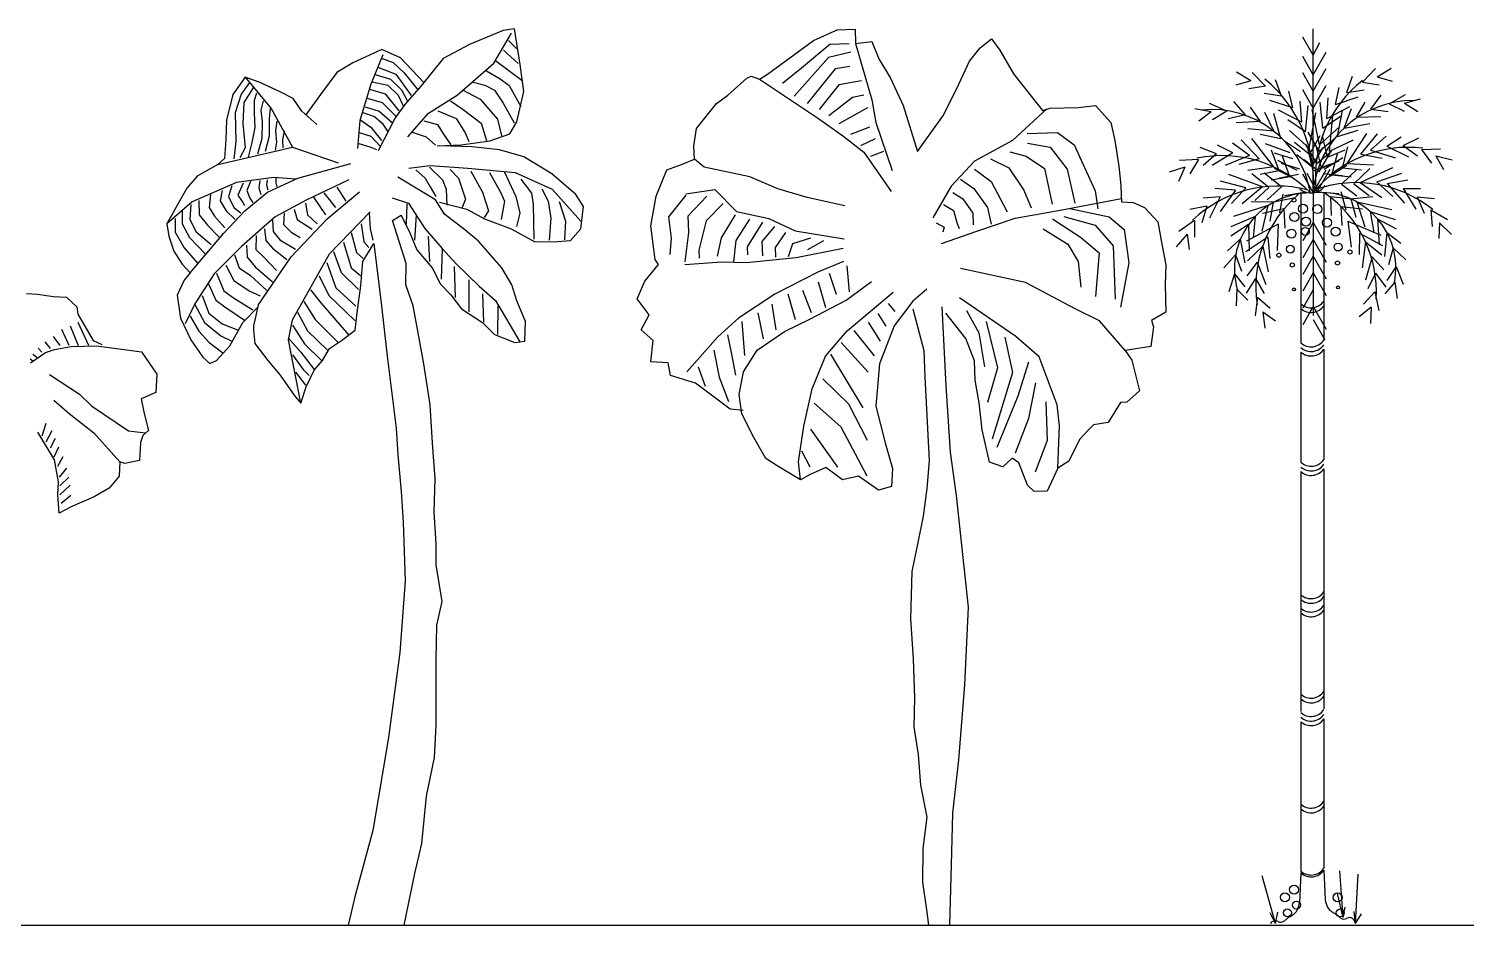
# Model space of a CAD drawing. Header units: millimetres. Extents: x 217.2 to 255.1, y 166.7 to 190.9.
# Drawn here: x 238.8 to 245.21, y 181.57 to 185.57 of the extents above; entities that cross this region are included whole.
import ezdxf

# ---------------------------------------------------------------- set-up
doc = ezdxf.new("R2010")
doc.units = ezdxf.units.MM
doc.layers.add('s', color=145, linetype='Continuous')
doc.layers.add('trees', color=104, linetype='Continuous')

msp = doc.modelspace()

# ---------------------------------------------------------------- linework, layer by layer
at = {"layer": 's', "color": 0}
msp.add_line((217.1888, 181.5708), (255.1288, 181.5708), dxfattribs=at)
at = {"layer": 'trees', "color": 84, "true_color": 0x2aaf18}
for p, q in [((240.9165, 185.558), (240.767, 185.4957)), ((240.8753, 185.4116), (240.9541, 185.5466)), ((240.9673, 185.5657), (240.9165, 185.558)), ((240.9931, 185.4067), (240.9673, 185.5657)), ((244.5261, 185.4473), (244.4809, 185.5288)), ((244.5261, 184.8347), (244.5261, 185.5653)), ((240.3768, 185.4739), (240.2474, 185.4142)), ((240.3815, 185.4489), (240.3278, 185.3185)), ((240.4603, 185.4355), (240.3768, 185.4739)), ((240.767, 185.4957), (240.6501, 185.4335)), ((244.5261, 185.3606), (244.4809, 185.4421)), ((244.5261, 185.4473), (244.5565, 185.5043)), ((244.5261, 185.3606), (244.5838, 185.4617)), ((240.2474, 185.4142), (240.1766, 185.3712)), ((240.564, 185.3263), (240.4603, 185.4355)), ((240.6501, 185.4335), (240.5524, 185.3118)), ((240.7123, 185.2704), (240.8753, 185.4116)), ((241.0087, 185.2859), (240.9931, 185.4067)), ((244.7466, 185.3274), (244.8048, 185.3888)), ((244.8118, 185.3514), (244.8747, 185.3904)), ((239.7672, 185.3492), (239.8829, 185.2098)), ((239.8303, 185.3273), (239.7672, 185.3492)), ((239.9232, 185.285), (239.8303, 185.3273)), ((240.1766, 185.3712), (240.1036, 185.2733)), ((240.3278, 185.3185), (240.2791, 185.1575)), ((244.2486, 185.3339), (244.182, 185.3142)), ((244.2486, 185.3339), (244.1854, 185.3723)), ((244.3141, 185.3104), (244.2553, 185.3713)), ((244.3848, 185.2653), (244.3592, 185.3384)), ((244.6762, 185.2817), (244.7012, 185.355)), ((244.7466, 185.3274), (244.8206, 185.3159)), ((244.8118, 185.3514), (244.8786, 185.3323)), ((239.9818, 185.2554), (239.9232, 185.285)), ((240.0193, 185.1977), (239.9818, 185.2554)), ((240.1036, 185.2733), (240.0382, 185.1814)), ((240.5524, 185.3118), (240.4795, 185.2274)), ((240.5838, 185.1899), (240.7123, 185.2704)), ((240.9778, 185.1515), (241.0087, 185.2859)), ((244.3141, 185.3104), (244.2401, 185.2983)), ((244.3848, 185.2653), (244.3077, 185.2769)), ((244.6762, 185.2817), (244.7532, 185.2939)), ((244.8645, 185.2306), (244.9382, 185.2722)), ((244.9339, 185.2345), (245.0055, 185.2533)), ((239.8829, 185.2098), (239.978, 185.0378)), ((240.0861, 185.1394), (240.0193, 185.1977)), ((240.4795, 185.2274), (240.4363, 185.169)), ((240.4928, 185.0844), (240.5838, 185.1899)), ((244.0724, 185.1961), (243.9995, 185.2085)), ((244.0724, 185.1961), (244.0178, 185.1532)), ((244.1419, 185.1984), (244.0649, 185.2333)), ((244.1419, 185.1984), (244.0777, 185.1598)), ((244.2243, 185.1825), (244.1736, 185.241)), ((244.9339, 185.2345), (244.9922, 185.1966)), ((240.2791, 185.1575), (240.2676, 185.0325)), ((240.4363, 185.169), (240.3607, 185.0215)), ((240.9462, 185.0978), (240.9778, 185.1515)), ((244.2243, 185.1825), (244.1484, 185.1648)), ((244.2912, 185.1526), (244.1839, 185.1458)), ((240.7297, 185.0481), (240.8571, 185.0665)), ((240.8571, 185.0665), (240.9462, 185.0978)), ((239.6454, 184.961), (239.978, 185.0378)), ((239.978, 185.0378), (240.1823, 184.9686)), ((240.6233, 185.0443), (240.7297, 185.0481)), ((240.7781, 185.0388), (240.6356, 185.0433)), ((240.9004, 185.0262), (240.7781, 185.0388)), ((241.0085, 184.9946), (240.9004, 185.0262)), ((241.1342, 184.9196), (241.0085, 184.9946)), ((244.0955, 185.0076), (244.0234, 185.0358)), ((244.0955, 185.0076), (244.0365, 184.9566)), ((244.1687, 185.0123), (244.0768, 184.9562)), ((244.1687, 185.0123), (244.1003, 185.0474)), ((245.0098, 185.0276), (245.0944, 185.0302)), ((245.0098, 185.0276), (245.0543, 184.9673)), ((245.0731, 184.9988), (245.1452, 184.9821)), ((245.0731, 184.9988), (245.107, 184.9381)), ((239.6454, 184.961), (239.5533, 184.9091)), ((240.0027, 184.8996), (240.2379, 184.9648)), ((240.4974, 184.9437), (240.5925, 184.9563)), ((240.5925, 184.9563), (240.7593, 184.9447)), ((240.7593, 184.9447), (240.9702, 184.9246)), ((243.9548, 184.9489), (243.8845, 184.9259)), ((243.9548, 184.9489), (243.9264, 184.8855)), ((244.0152, 184.9833), (243.9308, 184.9783)), ((244.0152, 184.9833), (243.9763, 184.9193)), ((239.5533, 184.9091), (239.5081, 184.8555)), ((239.7293, 184.881), (239.5318, 184.7943)), ((239.895, 184.9026), (239.7293, 184.881)), ((239.8667, 184.8372), (240.0027, 184.8996)), ((239.9925, 184.896), (239.895, 184.9026)), ((240.2296, 184.892), (240.0423, 184.8032)), ((240.6154, 184.8038), (240.448, 184.9043)), ((240.9702, 184.9246), (241.1359, 184.8509)), ((241.2404, 184.8269), (241.1342, 184.9196)), ((239.5081, 184.8555), (239.4535, 184.7595)), ((239.7661, 184.7547), (239.8667, 184.8372)), ((240.0423, 184.8032), (239.9017, 184.7277)), ((240.1323, 184.7183), (240.277, 184.8384)), ((240.4229, 184.8123), (240.4947, 184.7882)), ((240.6557, 184.7396), (240.6154, 184.8038)), ((241.1359, 184.8509), (241.2625, 184.7089)), ((241.2758, 184.7742), (241.2404, 184.8269)), ((244.1127, 184.8171), (244.0361, 184.8109)), ((244.1127, 184.8171), (244.0643, 184.7211)), ((244.9907, 184.8163), (245.0205, 184.7443)), ((244.9907, 184.8163), (245.0678, 184.8091)), ((239.5318, 184.7943), (239.4181, 184.6966)), ((239.4535, 184.7595), (239.4181, 184.6966)), ((239.6729, 184.6542), (239.7661, 184.7547)), ((240.1435, 184.5625), (240.3245, 184.7498)), ((240.4947, 184.7882), (240.5683, 184.6762)), ((240.7466, 184.6695), (240.6557, 184.7396)), ((244.0531, 184.7745), (243.9769, 184.7605)), ((244.0531, 184.7745), (244.0298, 184.7001)), ((245.0515, 184.7585), (245.0575, 184.6838)), ((245.0515, 184.7585), (245.1247, 184.7161)), ((239.9017, 184.7277), (239.7507, 184.5958)), ((239.973, 184.5497), (240.1323, 184.7183)), ((240.4247, 184.7108), (240.463, 184.7345)), ((240.463, 184.7345), (240.5015, 184.6561)), ((240.5683, 184.6762), (240.646, 184.587)), ((243.9977, 184.7116), (243.9285, 184.6628)), ((243.9977, 184.7116), (243.9983, 184.6366)), ((245.09, 184.7006), (245.0869, 184.6312)), ((245.09, 184.7006), (245.1425, 184.6485)), ((239.5227, 184.4778), (239.6729, 184.6542)), ((240.5015, 184.6561), (240.533, 184.5805)), ((240.8078, 184.6197), (240.7466, 184.6695)), ((240.9114, 184.5009), (240.8078, 184.6197)), ((243.9645, 184.6505), (243.9168, 184.5938)), ((243.9645, 184.6505), (243.9737, 184.5816)), ((244.8555, 184.6571), (244.8447, 184.5501)), ((239.7507, 184.5958), (239.6294, 184.4729)), ((239.8256, 184.334), (239.973, 184.5497)), ((239.9786, 184.2692), (240.1435, 184.5625)), ((240.2924, 184.5284), (240.3402, 184.6081)), ((240.533, 184.5805), (240.6009, 184.5008)), ((240.646, 184.587), (240.7075, 184.5181)), ((244.1807, 184.5578), (244.129, 184.5001)), ((244.1807, 184.5578), (244.2078, 184.4847)), ((244.3016, 184.5961), (244.3259, 184.4823)), ((244.7893, 184.5487), (244.7596, 184.4453)), ((244.7893, 184.5487), (244.8413, 184.492)), ((244.8829, 184.5891), (244.8624, 184.5139)), ((244.8829, 184.5891), (244.9395, 184.5363)), ((240.2826, 184.4222), (240.2924, 184.5284)), ((240.6009, 184.5008), (240.6373, 184.4272)), ((240.7075, 184.5181), (240.8107, 184.4184)), ((240.9564, 184.4251), (240.9114, 184.5009)), ((244.2775, 184.5258), (244.2308, 184.4648)), ((244.2775, 184.5258), (244.3163, 184.4255)), ((244.8957, 184.5062), (244.8548, 184.4434)), ((244.8957, 184.5062), (244.9277, 184.4279)), ((239.4957, 184.4454), (239.4639, 184.3781)), ((239.5227, 184.4778), (239.4957, 184.4454)), ((239.6294, 184.4729), (239.5426, 184.3396)), ((240.2662, 184.2996), (240.2826, 184.4222)), ((240.6373, 184.4272), (240.6843, 184.3793)), ((240.8107, 184.4184), (240.8837, 184.3543)), ((244.1753, 184.4741), (244.1504, 184.3933)), ((244.1753, 184.4741), (244.2216, 184.4152)), ((244.2691, 184.453), (244.2286, 184.3871)), ((244.2691, 184.453), (244.3088, 184.3859)), ((244.8041, 184.4769), (244.7706, 184.4065)), ((244.8041, 184.4769), (244.8504, 184.4148)), ((244.8908, 184.4368), (244.846, 184.3838)), ((244.8908, 184.4368), (244.9005, 184.3635)), ((239.4639, 184.3781), (239.4793, 184.2765)), ((240.6843, 184.3793), (240.7311, 184.3178)), ((240.8837, 184.3543), (240.9911, 184.1705)), ((241.0169, 184.2613), (240.9786, 184.3534)), ((244.1864, 184.4054), (244.1832, 184.3315)), ((244.1864, 184.4054), (244.2358, 184.3566)), ((244.2787, 184.3697), (244.2686, 184.2857)), ((244.2787, 184.3697), (244.3348, 184.32)), ((244.802, 184.393), (244.7506, 184.3385)), ((244.802, 184.393), (244.8196, 184.3103)), ((239.5426, 184.3396), (239.4995, 184.2511)), ((239.7573, 184.2573), (239.8234, 184.3254)), ((239.8256, 184.334), (239.8041, 184.2421)), ((240.2577, 184.2228), (240.2662, 184.2996)), ((240.7311, 184.3178), (240.8243, 184.2563)), ((244.3018, 184.3041), (244.3591, 184.2648)), ((244.3018, 184.3041), (244.3119, 184.2308)), ((244.7848, 184.3256), (244.7312, 184.2814)), ((244.7848, 184.3256), (244.7813, 184.2517)), ((239.4793, 184.2765), (239.5253, 184.18)), ((239.6989, 184.152), (239.7573, 184.2573)), ((239.8041, 184.2421), (239.8044, 184.2229)), ((239.9602, 184.1788), (239.9786, 184.2692)), ((240.8243, 184.2563), (240.8789, 184.2038)), ((241.0132, 184.173), (241.0169, 184.2613)), ((239.5253, 184.18), (239.5789, 184.102)), ((239.8044, 184.2229), (239.8098, 184.1635)), ((239.8098, 184.1635), (239.8685, 184.0876)), ((240.015, 183.8979), (239.9602, 184.1788)), ((240.1435, 184.1405), (240.1962, 184.1759)), ((240.1962, 184.1759), (240.2577, 184.2228)), ((240.8789, 184.2038), (240.969, 184.1681)), ((240.969, 184.1681), (241.0132, 184.173)), ((239.5789, 184.102), (239.6098, 184.0744)), ((239.6393, 184.0867), (239.6989, 184.152)), ((240.1118, 184.0868), (240.1435, 184.1405)), ((239.6098, 184.0744), (239.6393, 184.0867)), ((239.8685, 184.0876), (239.923, 184.0216)), ((240.0391, 183.9697), (240.0754, 184.0446)), ((240.0754, 184.0446), (240.1118, 184.0868)), ((239.923, 184.0216), (239.9891, 183.9277)), ((240.015, 183.8979), (240.0391, 183.9697)), ((239.9891, 183.9277), (240.015, 183.8979))]:
    msp.add_line(p, q, dxfattribs=at)
at = {"layer": 'trees', "color": 97, "true_color": 0x25742c}
for p, q in [((240.9406, 185.514), (240.9779, 185.4755)), ((242.0944, 185.3626), (242.2996, 185.5139)), ((242.2996, 185.5139), (242.4053, 185.5608)), ((242.4053, 185.5608), (242.4856, 185.5635)), ((242.4856, 185.5635), (242.4878, 185.4996)), ((242.4878, 185.4996), (242.5597, 185.5082)), ((242.5597, 185.5082), (242.5911, 185.4309)), ((240.9184, 185.4701), (240.9838, 185.4105)), ((242.3724, 185.4957), (242.2461, 185.3904)), ((242.4664, 185.4618), (242.3661, 185.4378)), ((242.4589, 185.4986), (242.3724, 185.4957)), ((242.4878, 185.4996), (242.5602, 185.2484)), ((240.3588, 185.3943), (240.4388, 185.3628)), ((240.3733, 185.4341), (240.4266, 185.4157)), ((240.4266, 185.4157), (240.4765, 185.3688)), ((240.8427, 185.3787), (240.904, 185.3426)), ((240.8841, 185.423), (241.001, 185.3367)), ((242.2461, 185.3904), (242.1618, 185.3216)), ((242.3661, 185.4378), (242.2131, 185.2656)), ((242.3967, 185.3872), (242.272, 185.2325)), ((242.4623, 185.3977), (242.3967, 185.3872)), ((244.5261, 185.2872), (244.5838, 185.3883)), ((244.5261, 185.2872), (244.5838, 185.3883)), ((239.7672, 185.3492), (239.7124, 185.2724)), ((239.7865, 185.3263), (239.7496, 185.2748)), ((240.3334, 185.3287), (240.4033, 185.3145)), ((240.3474, 185.3621), (240.4146, 185.3404)), ((240.4033, 185.3145), (240.4494, 185.2691)), ((240.4146, 185.3404), (240.464, 185.2933)), ((240.4388, 185.3628), (240.5079, 185.2685)), ((240.4765, 185.3688), (240.5377, 185.2926)), ((240.7833, 185.327), (240.835, 185.3138)), ((240.904, 185.3426), (240.9435, 185.3127)), ((242.0022, 185.3451), (242.0225, 185.354)), ((242.0225, 185.354), (242.0601, 185.3408)), ((242.0601, 185.3408), (242.0944, 185.3626)), ((242.4135, 185.3156), (242.3245, 185.2054)), ((242.514, 185.3335), (242.4135, 185.3156)), ((244.5261, 185.2872), (244.4809, 185.3687)), ((244.5261, 185.2872), (244.4809, 185.3687)), ((239.7124, 185.2724), (239.6846, 185.1586)), ((239.7496, 185.2748), (239.7226, 185.1903)), ((239.8024, 185.3026), (239.7619, 185.2371)), ((239.8185, 185.2784), (239.8071, 185.2461)), ((240.3111, 185.2556), (240.3772, 185.2366)), ((240.3219, 185.2969), (240.3913, 185.2762)), ((240.3913, 185.2762), (240.4529, 185.2003)), ((240.4494, 185.2691), (240.4713, 185.2229)), ((240.464, 185.2933), (240.4906, 185.2432)), ((240.7355, 185.2936), (240.7871, 185.2668)), ((240.7871, 185.2668), (240.8147, 185.2514)), ((240.8147, 185.2514), (240.8924, 185.1622)), ((240.835, 185.3138), (240.879, 185.2916)), ((240.879, 185.2916), (240.9165, 185.234)), ((240.9435, 185.3127), (240.9961, 185.2189)), ((242.5244, 185.2699), (242.4732, 185.2599)), ((244.436, 185.2129), (244.4181, 185.2877)), ((244.5261, 185.2113), (244.4809, 185.2928)), ((244.5261, 185.2113), (244.5838, 185.3124)), ((244.5867, 185.1655), (244.5927, 185.2584)), ((244.6255, 185.2288), (244.6428, 185.3037)), ((244.6255, 185.2288), (244.7275, 185.2629)), ((244.7839, 185.2075), (244.8292, 185.2703)), ((239.7226, 185.1903), (239.7256, 185.0628)), ((239.7619, 185.2371), (239.757, 185.1429)), ((239.8071, 185.2461), (239.8081, 185.1913)), ((239.8081, 185.1913), (239.8106, 185.1251)), ((239.8475, 185.2443), (239.8367, 185.203)), ((239.8367, 185.203), (239.8429, 185.1508)), ((239.8791, 185.2114), (239.8741, 185.1635)), ((240.302, 185.218), (240.3653, 185.1979)), ((240.3653, 185.1979), (240.4223, 185.1476)), ((240.3772, 185.2366), (240.4385, 185.1756)), ((240.9165, 185.234), (240.9663, 185.1467)), ((242.5602, 185.2484), (242.578, 185.148)), ((243.3206, 185.2019), (243.3553, 185.2113)), ((243.3553, 185.2113), (243.4789, 185.2154)), ((244.2912, 185.1526), (244.247, 185.2155)), ((244.351, 185.1086), (244.3105, 185.1924)), ((244.436, 185.2129), (244.3337, 185.2461)), ((244.3832, 185.0747), (244.3509, 185.1875)), ((244.4754, 185.1499), (244.3717, 185.2029)), ((244.4754, 185.1499), (244.4685, 185.2428)), ((244.4928, 185.1066), (244.5044, 185.2234)), ((244.508, 185.0337), (244.539, 185.1907)), ((244.5551, 185.049), (244.5227, 185.2057)), ((244.5696, 185.122), (244.5571, 185.2387)), ((244.5867, 185.1655), (244.6899, 185.2193)), ((244.6352, 185.0859), (244.6573, 185.2012)), ((244.6642, 185.1225), (244.6972, 185.2096)), ((244.7199, 185.1717), (244.7583, 185.2383)), ((244.7839, 185.2075), (244.8611, 185.1966)), ((244.8645, 185.2306), (244.932, 185.1979)), ((239.6846, 185.1586), (239.6809, 185.0703)), ((239.757, 185.1429), (239.7679, 185.0343)), ((239.8106, 185.1251), (239.7975, 185.0588)), ((239.8429, 185.1508), (239.8422, 185.077)), ((239.9091, 185.1532), (239.9021, 185.1103)), ((240.3775, 185.145), (240.4016, 185.109)), ((240.8186, 185.145), (240.8428, 185.0683)), ((240.8924, 185.1622), (240.9096, 185.0884)), ((242.578, 185.148), (242.6512, 184.9339)), ((244.4928, 185.1066), (244.4133, 185.1593)), ((244.5551, 185.049), (244.642, 185.1277)), ((244.5696, 185.122), (244.6487, 185.1754)), ((244.6, 185.0204), (244.6148, 185.1797)), ((244.6642, 185.1225), (244.7787, 185.1438)), ((244.7199, 185.1717), (244.8274, 185.1745)), ((239.6809, 185.0703), (239.6752, 184.9869)), ((239.7256, 185.0628), (239.7173, 184.986)), ((239.7975, 185.0588), (239.7813, 184.9938)), ((240.511, 185.1055), (240.5741, 185.0836)), ((240.5741, 185.0836), (240.6163, 185.0472)), ((243.2519, 185.0985), (243.3879, 185.1031)), ((243.3879, 185.1031), (243.4619, 185.0478)), ((244.2864, 184.9861), (244.2053, 185.0709)), ((244.351, 185.1086), (244.2351, 185.1196)), ((244.3515, 184.9501), (244.2527, 185.0759)), ((244.3832, 185.0747), (244.2899, 185.0944)), ((244.4701, 185.0165), (244.3993, 185.0646)), ((244.508, 185.0337), (244.4204, 185.1116)), ((244.5538, 185.0203), (244.5045, 185.1047)), ((244.5538, 185.0203), (244.6201, 185.0745)), ((244.6, 185.0204), (244.706, 185.0702)), ((244.6352, 185.0859), (244.7264, 185.1139)), ((244.6778, 184.9647), (244.7651, 185.0988)), ((244.7395, 185.0063), (244.8128, 185.098)), ((244.7823, 185.0252), (244.852, 185.087)), ((244.8544, 185.0428), (244.9194, 185.0839)), ((244.9277, 185.0447), (244.997, 185.0792)), ((239.7679, 185.0343), (239.7431, 184.9903)), ((243.1742, 185.0175), (243.2471, 184.9973)), ((243.2471, 184.9973), (243.3293, 184.9423)), ((243.2534, 185.0553), (243.355, 185.0381)), ((243.355, 185.0381), (243.4305, 184.9396)), ((243.4619, 185.0478), (243.5554, 184.8427)), ((244.2421, 185.0011), (244.1344, 184.9569)), ((244.2421, 185.0011), (244.1672, 185.0564)), ((244.4241, 185.0125), (244.314, 185.0527)), ((244.3743, 184.9326), (244.3416, 185.0247)), ((244.7395, 185.0063), (244.8333, 184.9886)), ((244.7823, 185.0252), (244.8935, 184.9908)), ((244.8544, 185.0428), (244.9509, 184.9952)), ((244.9277, 185.0447), (244.991, 184.9992)), ((239.6752, 184.9869), (239.6454, 184.961)), ((240.5273, 184.9368), (240.5694, 184.9004)), ((243.018, 184.9401), (243.0921, 184.8848)), ((243.0887, 184.9858), (243.1705, 184.9452)), ((243.3293, 184.9423), (243.3635, 184.7847)), ((243.4305, 184.9396), (243.4645, 184.7881)), ((243.661, 184.9535), (243.6701, 184.8672)), ((244.2864, 184.9861), (244.1946, 184.9601)), ((244.3515, 184.9501), (244.2354, 184.9345)), ((244.3743, 184.9326), (244.2902, 184.9169)), ((244.6523, 184.873), (244.723, 184.9405)), ((244.6567, 184.9452), (244.7419, 184.937)), ((244.6778, 184.9647), (244.7949, 184.9594)), ((244.708, 184.8748), (244.7787, 184.9423)), ((244.7363, 184.8802), (244.8811, 184.9481)), ((240.8561, 184.9253), (240.9059, 184.838)), ((240.9232, 184.9262), (240.974, 184.8182)), ((240.996, 184.8949), (241.0429, 184.8334)), ((243.6701, 184.8672), (243.6715, 184.824)), ((244.2265, 184.8569), (244.1129, 184.8863)), ((244.3008, 184.8608), (244.1505, 184.9155)), ((244.3294, 184.8579), (244.2531, 184.9189)), ((244.6523, 184.873), (244.7204, 184.8211)), ((244.708, 184.8748), (244.7761, 184.8229)), ((244.7363, 184.8802), (244.833, 184.8139)), ((244.8106, 184.883), (244.9212, 184.9223)), ((244.8106, 184.883), (244.8809, 184.8185)), ((244.8569, 184.8765), (244.9487, 184.8922)), ((244.8569, 184.8765), (244.9333, 184.7886)), ((239.6136, 184.8276), (239.6065, 184.7694)), ((239.6643, 184.8451), (239.6555, 184.7988)), ((240.9059, 184.838), (240.923, 184.7969)), ((240.974, 184.8182), (240.9912, 184.7444)), ((241.0429, 184.8334), (241.0505, 184.7826)), ((241.0889, 184.8525), (241.1178, 184.7971)), ((241.731, 184.8245), (241.6539, 184.7271)), ((241.824, 184.8194), (241.7404, 184.73)), ((243.5554, 184.8427), (243.5664, 184.7627)), ((243.6715, 184.824), (243.6725, 184.7951)), ((244.181, 184.8464), (244.0882, 184.8538)), ((244.181, 184.8464), (244.1128, 184.752)), ((244.2265, 184.8569), (244.1622, 184.7864)), ((244.3008, 184.8608), (244.2104, 184.7862)), ((244.3294, 184.8579), (244.2662, 184.8002)), ((244.439, 184.811), (244.3432, 184.7916)), ((244.3907, 184.8291), (244.376, 184.7448)), ((244.6031, 184.8183), (244.607, 184.7328)), ((244.6495, 184.8407), (244.6717, 184.758)), ((244.6948, 184.8081), (244.792, 184.8184)), ((244.6948, 184.8081), (244.717, 184.7254)), ((244.9275, 184.8534), (245.0044, 184.854)), ((244.9275, 184.8534), (244.9843, 184.7621)), ((239.486, 184.7573), (239.4864, 184.696)), ((239.5249, 184.782), (239.5209, 184.7163)), ((239.5604, 184.7996), (239.5618, 184.7361)), ((239.6065, 184.7694), (239.6312, 184.7305)), ((239.6555, 184.7988), (239.6829, 184.7547)), ((239.6829, 184.7547), (239.7232, 184.7159)), ((239.7566, 184.791), (239.7648, 184.7787)), ((240.6338, 184.7922), (240.7546, 184.7615)), ((240.7546, 184.7615), (240.8339, 184.7193)), ((240.8522, 184.754), (240.8318, 184.7242)), ((240.923, 184.7969), (240.9087, 184.7157)), ((240.9912, 184.7444), (240.9759, 184.684)), ((241.0505, 184.7826), (241.0534, 184.6275)), ((241.1178, 184.7971), (241.1301, 184.7212)), ((241.1664, 184.7961), (241.1954, 184.7079)), ((241.2634, 184.6745), (241.2758, 184.7742)), ((241.8973, 184.7868), (241.8215, 184.71)), ((241.9562, 184.7517), (242.1016, 184.7195)), ((242.879, 184.7828), (242.9232, 184.7554)), ((242.9232, 184.7554), (242.9396, 184.6982)), ((243.4426, 184.7647), (243.617, 184.7273)), ((243.6725, 184.7951), (243.7242, 184.7907)), ((244.3242, 184.7774), (244.1718, 184.7289)), ((244.3486, 184.7927), (244.2509, 184.7943)), ((244.3242, 184.7774), (244.2982, 184.6632)), ((244.3965, 184.7625), (244.3007, 184.743)), ((244.3486, 184.7927), (244.3338, 184.7083)), ((244.3965, 184.7625), (244.4003, 184.677)), ((244.6497, 184.7738), (244.6536, 184.6883)), ((244.6497, 184.7738), (244.7469, 184.7629)), ((244.7204, 184.7951), (244.7565, 184.6836)), ((244.7204, 184.7951), (244.8766, 184.7604)), ((244.781, 184.7519), (244.8926, 184.7155)), ((244.781, 184.7519), (244.7973, 184.6579)), ((239.4181, 184.6966), (239.4278, 184.6408)), ((239.4552, 184.7203), (239.4557, 184.659)), ((239.4864, 184.696), (239.5197, 184.6361)), ((239.5209, 184.7163), (239.5497, 184.6609)), ((239.5618, 184.7361), (239.5989, 184.6897)), ((239.5989, 184.6897), (239.6509, 184.6375)), ((239.6312, 184.7305), (239.6768, 184.6788)), ((239.8532, 184.674), (239.8596, 184.6214)), ((239.8893, 184.7132), (239.8919, 184.6622)), ((240.8339, 184.7193), (240.9529, 184.6744)), ((240.9529, 184.6744), (241.0582, 184.616)), ((241.1301, 184.7212), (241.1226, 184.6236)), ((241.1954, 184.7079), (241.1897, 184.6245)), ((241.2175, 184.6226), (241.2634, 184.6745)), ((241.6539, 184.7271), (241.6653, 184.6326)), ((241.7404, 184.73), (241.7428, 184.6579)), ((241.8215, 184.71), (241.7888, 184.579)), ((241.9505, 184.7371), (241.888, 184.6339)), ((242.0151, 184.7166), (241.9544, 184.6217)), ((242.1016, 184.7195), (242.2189, 184.6657)), ((242.8467, 184.7013), (242.8824, 184.6819)), ((242.8824, 184.6819), (242.877, 184.659)), ((242.9396, 184.6982), (242.9486, 184.6759)), ((243.324, 184.6741), (243.4335, 184.6056)), ((243.3657, 184.7188), (243.4902, 184.6364)), ((243.4149, 184.7287), (243.5544, 184.6901)), ((243.5544, 184.6901), (243.6358, 184.598)), ((243.617, 184.7273), (243.6849, 184.6718)), ((243.8343, 184.7057), (243.8521, 184.6053)), ((244.2677, 184.729), (244.1598, 184.6828)), ((244.2381, 184.6928), (244.1601, 184.642)), ((244.3712, 184.6947), (244.2298, 184.6198)), ((244.2381, 184.6928), (244.2418, 184.5765)), ((244.2677, 184.729), (244.2599, 184.6339)), ((244.3712, 184.6947), (244.366, 184.5776)), ((244.5261, 184.702), (244.4809, 184.6206)), ((244.5261, 184.702), (244.5838, 184.601)), ((244.6809, 184.7085), (244.8284, 184.6465)), ((244.6809, 184.7085), (244.6966, 184.5923)), ((244.8137, 184.7185), (244.896, 184.6748)), ((244.8137, 184.7185), (244.8204, 184.6023)), ((239.4278, 184.6408), (239.4496, 184.5747)), ((239.4557, 184.659), (239.4958, 184.5899)), ((239.5197, 184.6361), (239.5905, 184.5607)), ((239.5497, 184.6609), (239.6153, 184.6047)), ((239.8165, 184.644), (239.8143, 184.5816)), ((239.8596, 184.6214), (239.8886, 184.5873)), ((239.8919, 184.6622), (239.922, 184.6254)), ((239.922, 184.6254), (239.9912, 184.5833)), ((241.0582, 184.616), (241.1597, 184.6178)), ((241.1597, 184.6178), (241.2175, 184.6226)), ((241.6653, 184.6326), (241.6595, 184.5602)), ((241.7428, 184.6579), (241.7266, 184.5274)), ((242.2189, 184.6657), (242.4367, 184.6297)), ((243.4902, 184.6364), (243.573, 184.567)), ((243.6849, 184.6718), (243.7044, 184.5219)), ((244.2019, 184.628), (244.1451, 184.5762)), ((244.2019, 184.628), (244.2222, 184.5223)), ((244.3243, 184.637), (244.2263, 184.5723)), ((244.3243, 184.637), (244.3335, 184.542)), ((244.5261, 184.6262), (244.4809, 184.5447)), ((244.5261, 184.6262), (244.5838, 184.5251)), ((244.7328, 184.6552), (244.7321, 184.5598)), ((244.7328, 184.6552), (244.8362, 184.5995)), ((244.7591, 184.6165), (244.745, 184.5009)), ((244.7591, 184.6165), (244.8323, 184.5589)), ((244.8555, 184.6571), (244.9167, 184.6106)), ((239.4496, 184.5747), (239.4871, 184.517)), ((239.4958, 184.5899), (239.5544, 184.5215)), ((239.72, 184.5588), (239.741, 184.4996)), ((239.7728, 184.6017), (239.7765, 184.5479)), ((239.7765, 184.5479), (239.8125, 184.5042)), ((239.8143, 184.5816), (239.8535, 184.5455)), ((239.8535, 184.5455), (239.9076, 184.4883)), ((239.8886, 184.5873), (239.9524, 184.5367)), ((241.7888, 184.579), (241.79, 184.544)), ((242.0048, 184.5946), (242.0061, 184.5575)), ((242.1287, 184.5905), (242.1301, 184.5472)), ((242.4319, 184.5863), (242.223, 184.5442)), ((243.573, 184.567), (243.5568, 184.3726)), ((243.6358, 184.598), (243.6438, 184.3611)), ((244.3016, 184.5961), (244.2338, 184.5322)), ((244.5261, 184.5527), (244.4809, 184.4712)), ((244.5261, 184.5527), (244.5838, 184.4516)), ((239.4871, 184.517), (239.5227, 184.4778)), ((239.6807, 184.512), (239.7177, 184.4442)), ((239.741, 184.4996), (239.7913, 184.4654)), ((239.8125, 184.5042), (239.8887, 184.4373)), ((240.6987, 184.5068), (240.7026, 184.3676)), ((241.8917, 184.5248), (241.7271, 184.513)), ((242.0011, 184.5223), (241.8917, 184.5248)), ((242.223, 184.5442), (242.0011, 184.5223)), ((242.4339, 184.5286), (242.32, 184.4815)), ((243.7044, 184.5219), (243.6677, 184.3248)), ((239.6042, 184.4288), (239.6369, 184.3561)), ((239.6397, 184.4771), (239.6719, 184.398)), ((239.7177, 184.4442), (239.7853, 184.3983)), ((239.7913, 184.4654), (239.864, 184.3996)), ((240.0979, 184.4647), (240.1397, 184.3775)), ((240.764, 184.4472), (240.7637, 184.3043)), ((240.9786, 184.3534), (240.9564, 184.4251)), ((244.5261, 184.4778), (244.4809, 184.3963)), ((244.5261, 184.4778), (244.5838, 184.3767)), ((238.9132, 184.3728), (238.9708, 184.3699)), ((238.9708, 184.3699), (239.0172, 184.326)), ((239.576, 184.3777), (239.606, 184.2977)), ((239.6369, 184.3561), (239.6766, 184.3264)), ((239.6719, 184.398), (239.7154, 184.3667)), ((239.7154, 184.3667), (239.8013, 184.3131)), ((239.7853, 184.3983), (239.8342, 184.3755)), ((240.0585, 184.4028), (240.104, 184.3448)), ((240.1397, 184.3775), (240.2557, 184.2653)), ((240.8251, 184.3839), (240.8292, 184.2583)), ((242.1274, 184.3822), (241.9661, 184.2757)), ((243.202, 184.1936), (242.9508, 184.3666)), ((244.5261, 184.4019), (244.4809, 184.3204)), ((239.5437, 184.3369), (239.586, 184.2562)), ((239.606, 184.2977), (239.6646, 184.2512)), ((239.6766, 184.3264), (239.7651, 184.2677)), ((240.0013, 184.3029), (240.0447, 184.2195)), ((240.0283, 184.3504), (240.0793, 184.2701)), ((240.104, 184.3448), (240.2301, 184.2002)), ((240.8933, 184.3313), (240.8924, 184.2037)), ((242.0519, 184.2992), (242.0764, 184.1845)), ((242.1145, 184.3384), (242.1328, 184.2236)), ((244.5261, 184.3284), (244.4809, 184.247)), ((244.5261, 184.3284), (244.5838, 184.2274)), ((238.9484, 184.2266), (238.981, 184.1555)), ((239.5222, 184.2849), (239.5617, 184.2186)), ((239.586, 184.2562), (239.6591, 184.1968)), ((239.6646, 184.2512), (239.7339, 184.2242)), ((239.9791, 184.2449), (240.0316, 184.1621)), ((240.0793, 184.2701), (240.1818, 184.168)), ((241.9661, 184.2757), (241.874, 184.1922)), ((241.981, 184.2617), (241.9923, 184.1095)), ((244.5258, 184.2706), (244.5778, 184.1796)), ((238.9114, 184.194), (238.941, 184.154)), ((239.0905, 184.1766), (239.1289, 184.1584)), ((239.5617, 184.2186), (239.6072, 184.1669)), ((239.6072, 184.1669), (239.6684, 184.1215)), ((239.6591, 184.1968), (239.708, 184.174)), ((239.9596, 184.188), (240.016, 184.125)), ((240.0316, 184.1621), (240.1084, 184.086)), ((240.0447, 184.2195), (240.1348, 184.1338)), ((241.874, 184.1922), (241.7349, 184.0369)), ((241.917, 184.2019), (241.9343, 184.1158)), ((243.306, 184.1043), (243.202, 184.1936)), ((238.8209, 184.1154), (238.8387, 184.1021)), ((239.1055, 184.1527), (239.3053, 184.1264)), ((239.3053, 184.1264), (239.3742, 184.0258)), ((239.9783, 184.1127), (240.0264, 184.0469)), ((240.016, 184.125), (240.075, 184.0479)), ((241.8554, 184.1338), (241.8801, 184.013)), ((241.9343, 184.1158), (241.9519, 184.0216)), ((242.3756, 184.1163), (242.5198, 183.8757)), ((243.6887, 184.1317), (243.719, 184.0894)), ((238.8091, 184.0946), (238.8209, 184.0858)), ((239.9911, 184.0351), (240.036, 183.9773)), ((240.0264, 184.0469), (240.0523, 184.0204)), ((241.7857, 184.0593), (241.8175, 183.9737)), ((243.1201, 184.0548), (243.0758, 183.9007)), ((243.1867, 184.0343), (243.0957, 183.7364)), ((243.2574, 184.08), (243.2109, 183.9279)), ((239.3742, 184.0258), (239.3701, 183.9451)), ((241.7737, 183.9867), (241.6633, 184.0201)), ((241.8801, 184.013), (241.9208, 183.905)), ((242.3422, 184.0058), (242.4553, 183.8942)), ((243.2893, 183.9883), (243.2576, 183.8284)), ((239.3701, 183.9451), (239.3039, 183.9161)), ((239.3039, 183.9161), (239.3168, 183.8507)), ((243.2109, 183.9279), (243.1176, 183.7)), ((239.3168, 183.8507), (239.3361, 183.7757)), ((242.3026, 183.8973), (242.4216, 183.792)), ((242.4553, 183.8942), (242.5391, 183.732)), ((243.3355, 183.9032), (243.3413, 183.7302)), ((243.3969, 183.796), (243.3854, 183.8905)), ((238.8788, 183.807), (238.861, 183.7506)), ((242.2859, 183.7812), (242.407, 183.6121)), ((242.4216, 183.792), (242.5383, 183.5732)), ((243.2576, 183.8284), (243.1989, 183.6739)), ((238.9054, 183.7743), (238.8788, 183.7239)), ((238.9203, 183.7402), (238.898, 183.6972)), ((239.2481, 183.7732), (239.324, 183.7647)), ((239.301, 183.722), (239.2969, 183.6413)), ((239.3119, 183.7538), (239.301, 183.722)), ((239.3361, 183.7757), (239.3119, 183.7538)), ((243.3413, 183.7302), (243.2883, 183.5903)), ((238.9351, 183.7017), (238.9143, 183.6572)), ((238.9544, 183.6587), (238.9306, 183.6157)), ((242.2458, 183.685), (242.2832, 183.6141)), ((243.2148, 183.6311), (243.1852, 183.6528)), ((238.9707, 183.6082), (238.938, 183.5682)), ((239.2088, 183.6365), (239.2056, 183.5719)), ((239.2315, 183.6284), (239.2088, 183.6365)), ((239.2969, 183.6413), (239.2315, 183.6284)), ((242.2419, 183.555), (242.233, 183.6351)), ((243.4372, 183.6386), (243.3888, 183.6081)), ((238.9331, 183.4886), (238.936, 183.5463)), ((238.981, 183.5682), (238.941, 183.5282)), ((238.987, 183.5311), (238.941, 183.4881)), ((238.9383, 183.4074), (238.9331, 183.4886)), ((238.9899, 183.4852), (238.9469, 183.4496)), ((238.9952, 183.4369), (238.9383, 183.4074)), ((244.358, 181.579), (244.2995, 181.791)), ((244.358, 181.579), (244.3352, 181.6268)), ((244.358, 181.579), (244.3696, 181.6285))]:
    msp.add_line(p, q, dxfattribs=at)
at = {"layer": 'trees', "color": 97, "true_color": 0x279b30}
for p, q in [((243.0431, 185.4812), (243.0933, 185.52)), ((243.0933, 185.52), (243.1301, 185.4697)), ((242.9956, 185.4219), (243.0431, 185.4812)), ((243.1301, 185.4697), (243.1914, 185.3645)), ((242.5911, 185.4309), (242.6435, 185.3461)), ((242.9475, 185.3192), (242.9956, 185.4219)), ((241.9181, 185.2701), (242.0022, 185.3451)), ((242.0601, 185.3408), (242.3175, 185.1681)), ((242.6435, 185.3461), (242.6991, 185.2242)), ((242.88, 185.1808), (242.9475, 185.3192)), ((243.1914, 185.3645), (243.3206, 185.2019)), ((241.8678, 185.2333), (241.9181, 185.2701)), ((241.7788, 185.121), (241.8678, 185.2333)), ((242.6991, 185.2242), (242.7638, 185.0181)), ((243.338, 185.2066), (243.187, 185.0674)), ((243.4789, 185.2154), (243.557, 185.2243)), ((243.557, 185.2243), (243.6255, 185.1482)), ((242.3175, 185.1681), (242.4357, 185.0854)), ((242.7638, 185.0181), (242.88, 185.1808)), ((243.6255, 185.1482), (243.6427, 185.0684)), ((241.767, 185.0423), (241.7788, 185.121)), ((242.4357, 185.0854), (242.5247, 185.0163)), ((243.187, 185.0674), (243.0169, 184.9751)), ((243.6427, 185.0684), (243.661, 184.9535)), ((241.769, 184.9846), (241.767, 185.0423)), ((242.5247, 185.0163), (242.6461, 184.8409)), ((241.5992, 184.8201), (241.6468, 184.9372)), ((241.6468, 184.9372), (241.712, 184.96)), ((241.712, 184.96), (241.769, 184.9846)), ((241.8135, 184.949), (241.769, 184.9846)), ((242.017, 184.9063), (241.8135, 184.949)), ((243.0169, 184.9751), (242.9134, 184.8644)), ((242.1405, 184.8528), (242.017, 184.9063)), ((241.5748, 184.6873), (241.5992, 184.8201)), ((241.7308, 184.8307), (241.8601, 184.8495)), ((241.8601, 184.8495), (241.9562, 184.7517)), ((242.2717, 184.8139), (242.1405, 184.8528)), ((242.44, 184.7763), (242.2717, 184.8139)), ((242.9134, 184.8644), (242.8315, 184.7235)), ((243.3995, 184.757), (243.672, 184.8095)), ((244.5261, 184.8347), (244.5261, 184.2873)), ((243.1986, 184.7214), (243.3995, 184.757)), ((243.7242, 184.7907), (243.7744, 184.7697)), ((243.7744, 184.7697), (243.8343, 184.7057)), ((241.5943, 184.5374), (241.5748, 184.6873)), ((243.0273, 184.6641), (243.1986, 184.7214)), ((242.8704, 184.6093), (243.0273, 184.6641)), ((243.8521, 184.6053), (243.8697, 184.5131)), ((241.5481, 184.441), (241.6095, 184.5152)), ((241.6095, 184.5152), (241.5943, 184.5374)), ((242.32, 184.4815), (242.1274, 184.3822)), ((243.2454, 184.4343), (242.9546, 184.4967)), ((243.8697, 184.5131), (243.8664, 184.4263)), ((241.5136, 184.3615), (241.5481, 184.441)), ((242.4459, 184.3558), (242.5585, 184.44)), ((243.4659, 184.318), (243.2454, 184.4343)), ((243.8664, 184.4263), (243.8706, 184.3028)), ((241.5676, 184.2911), (241.5136, 184.3615)), ((242.2838, 184.272), (242.4459, 184.3558)), ((242.4505, 184.2198), (242.655, 184.3917)), ((242.8051, 184.405), (242.743, 184.3514)), ((241.5327, 184.224), (241.5676, 184.2911)), ((242.743, 184.3514), (242.6601, 184.2413)), ((242.9795, 184.1861), (242.8891, 184.2985)), ((243.5749, 184.2639), (243.4659, 184.318)), ((243.8706, 184.3028), (243.8058, 184.2655)), ((242.1701, 184.2166), (242.2838, 184.272)), ((242.6601, 184.2413), (242.5936, 184.0721)), ((243.6887, 184.1317), (243.5749, 184.2639)), ((243.815, 184.237), (243.8035, 184.15)), ((243.8058, 184.2655), (243.815, 184.237)), ((241.5859, 184.1763), (241.5327, 184.224)), ((241.5746, 184.081), (241.5859, 184.1763)), ((242.0492, 184.1341), (242.1701, 184.2166)), ((242.3532, 184.1073), (242.4505, 184.2198)), ((243.0179, 184.0864), (242.9795, 184.1861)), ((241.9885, 184.0372), (242.0492, 184.1341)), ((242.2942, 183.9609), (242.3532, 184.1073)), ((243.3854, 183.8905), (243.306, 184.1043)), ((243.8035, 184.15), (243.6887, 184.1317)), ((241.6531, 184.0775), (241.5746, 184.081)), ((241.6633, 184.0201), (241.6531, 184.0775)), ((241.9693, 183.9355), (241.9885, 184.0372)), ((242.5936, 184.0721), (242.5773, 183.8839)), ((243.0209, 183.9999), (243.0179, 184.0864)), ((243.719, 184.0894), (243.7525, 183.9523)), ((241.9282, 183.8702), (241.7737, 183.9867)), ((243.0387, 183.8994), (243.0209, 183.9999)), ((241.9804, 183.8493), (241.9693, 183.9355)), ((242.2565, 183.7947), (242.2942, 183.9609)), ((243.7525, 183.9523), (243.6964, 183.901)), ((241.9861, 183.8639), (241.9282, 183.8702)), ((242.0335, 183.7439), (241.9804, 183.8493)), ((242.5773, 183.8839), (242.6199, 183.7203)), ((243.051, 183.7782), (243.0387, 183.8994)), ((243.6676, 183.9), (243.6129, 183.8115)), ((243.6964, 183.901), (243.6676, 183.9)), ((242.233, 183.6351), (242.2565, 183.7947)), ((243.0847, 183.6349), (243.051, 183.7782)), ((243.3888, 183.6081), (243.3969, 183.796)), ((243.5273, 183.7798), (243.4855, 183.7351)), ((243.5472, 183.8011), (243.5273, 183.7798)), ((243.6129, 183.8115), (243.5472, 183.8011)), ((242.0882, 183.6508), (242.0335, 183.7439)), ((242.6199, 183.7203), (242.6526, 183.6059)), ((243.4855, 183.7351), (243.4372, 183.6386)), ((242.1388, 183.6175), (242.0882, 183.6508)), ((243.1852, 183.6528), (243.1432, 183.6142)), ((242.2419, 183.555), (242.1388, 183.6175)), ((242.3555, 183.6104), (242.2844, 183.5791)), ((242.4296, 183.5551), (242.3555, 183.6104)), ((242.6526, 183.6059), (242.6471, 183.5253)), ((243.1432, 183.6142), (243.0847, 183.6349)), ((243.2532, 183.5313), (243.2148, 183.6311)), ((243.3888, 183.6081), (243.3407, 183.5054)), ((242.2844, 183.5791), (242.2419, 183.555)), ((242.5012, 183.572), (242.4296, 183.5551)), ((242.5899, 183.509), (242.5012, 183.572)), ((242.6471, 183.5253), (242.5899, 183.509)), ((243.283, 183.5035), (243.2532, 183.5313)), ((243.3407, 183.5054), (243.283, 183.5035))]:
    msp.add_line(p, q, dxfattribs=at)
at = {"layer": 'trees', "color": 99, "true_color": 0x1a511e}
for p, q in [((242.4732, 185.2599), (242.3687, 185.178)), ((240.2911, 185.1922), (240.3443, 185.1742)), ((240.626, 185.1997), (240.7075, 185.1662)), ((240.6826, 185.2445), (240.739, 185.2063)), ((240.739, 185.2063), (240.8186, 185.145)), ((242.5407, 185.2127), (242.4132, 185.1424)), ((239.8741, 185.1635), (239.875, 185.0872)), ((240.2834, 185.1588), (240.3268, 185.1275)), ((240.3268, 185.1275), (240.3757, 185.0677)), ((240.3443, 185.1742), (240.3775, 185.145)), ((240.5638, 185.1546), (240.6242, 185.1392)), ((240.6242, 185.1392), (240.6479, 185.1009)), ((240.7075, 185.1662), (240.7478, 185.102)), ((242.5498, 185.1264), (242.4643, 185.0946)), ((239.8422, 185.077), (239.8217, 185.0072)), ((239.875, 185.0872), (239.8567, 185.0183)), ((239.9073, 185.0603), (239.9007, 185.0242)), ((239.9021, 185.1103), (239.9073, 185.0603)), ((239.9418, 185.1113), (239.9332, 185.0709)), ((239.9332, 185.0709), (239.9357, 185.0354)), ((240.2752, 185.1034), (240.3275, 185.0876)), ((240.3275, 185.0876), (240.3708, 185.0412)), ((240.6479, 185.1009), (240.6834, 185.0481)), ((240.7478, 185.102), (240.7642, 185.0625)), ((242.5742, 185.0757), (242.5093, 185.0446)), ((244.5096, 185.005), (244.4428, 185.0586)), ((244.5096, 185.005), (244.5581, 185.0898)), ((244.5903, 184.9933), (244.5678, 185.0884)), ((240.274, 185.0539), (240.3225, 185.0398)), ((240.3225, 185.0398), (240.352, 185.0273)), ((242.6112, 185.0192), (242.5542, 184.9966)), ((244.4362, 184.9864), (244.3544, 185.0117)), ((244.4232, 184.9059), (244.3905, 184.998)), ((244.5212, 184.9505), (244.4544, 185.0041)), ((244.5427, 184.9657), (244.4934, 185.0501)), ((244.5265, 184.9319), (244.5041, 185.027)), ((244.5212, 184.9505), (244.5697, 185.0353)), ((244.5637, 184.9443), (244.5412, 185.0395)), ((244.5427, 184.9657), (244.6089, 185.0199)), ((244.5532, 184.928), (244.6018, 185.0128)), ((244.5903, 184.9933), (244.6695, 185.0257)), ((244.6103, 184.9143), (244.6347, 185.0089)), ((244.6567, 184.9452), (244.6811, 185.0399)), ((240.5896, 184.9493), (240.6463, 184.8919)), ((240.6806, 184.939), (240.7179, 184.9005)), ((240.7727, 184.931), (240.8253, 184.8372)), ((243.1705, 184.9452), (243.2377, 184.8464)), ((244.4408, 184.8978), (244.354, 184.9428)), ((244.4556, 184.9341), (244.3688, 184.9791)), ((244.4671, 184.94), (244.3853, 184.9653)), ((244.5532, 184.928), (244.4865, 184.9816)), ((244.5262, 184.8366), (244.584, 184.9377)), ((244.5265, 184.9319), (244.6058, 184.9643)), ((244.5446, 184.8394), (244.6024, 184.9405)), ((244.5637, 184.9443), (244.6429, 184.9768)), ((244.5756, 184.9395), (244.6581, 184.992)), ((244.5935, 184.9046), (244.676, 184.9571)), ((239.7079, 184.866), (239.6937, 184.8175)), ((239.7585, 184.8772), (239.7341, 184.8245)), ((239.7918, 184.885), (239.775, 184.8443)), ((239.8332, 184.8894), (239.8279, 184.8565)), ((239.8651, 184.893), (239.8623, 184.8705)), ((239.8623, 184.8705), (239.8681, 184.8484)), ((239.9048, 184.9003), (239.9047, 184.8789)), ((239.9047, 184.8789), (239.9085, 184.8617)), ((240.5694, 184.9004), (240.5915, 184.8613)), ((240.6463, 184.8919), (240.6634, 184.8508)), ((240.7179, 184.9005), (240.7497, 184.8057)), ((242.9556, 184.8947), (243.0148, 184.8534)), ((243.0921, 184.8848), (243.1626, 184.7491)), ((244.3851, 184.861), (244.3087, 184.922)), ((244.4232, 184.9059), (244.3391, 184.8902)), ((244.4612, 184.9156), (244.377, 184.8999)), ((244.5262, 184.8366), (244.4811, 184.9181)), ((244.5446, 184.8394), (244.4994, 184.9209)), ((244.5717, 184.9205), (244.6569, 184.9123)), ((244.6103, 184.9143), (244.6956, 184.9061)), ((239.6937, 184.8175), (239.7168, 184.7685)), ((239.7341, 184.8245), (239.7566, 184.791)), ((239.775, 184.8443), (239.7888, 184.8104)), ((239.7888, 184.8104), (239.8023, 184.7914)), ((239.8279, 184.8565), (239.8368, 184.8268)), ((240.0713, 184.815), (240.125, 184.7358)), ((240.1187, 184.8343), (240.1695, 184.7696)), ((240.1752, 184.8604), (240.2165, 184.7975)), ((240.5915, 184.8613), (240.6172, 184.8181)), ((240.6634, 184.8508), (240.6664, 184.7788)), ((240.7497, 184.8057), (240.7334, 184.7662)), ((240.8253, 184.8372), (240.8522, 184.754)), ((242.9205, 184.8358), (242.9647, 184.8084)), ((242.9647, 184.8084), (243.0102, 184.7439)), ((243.0148, 184.8534), (243.0754, 184.7688)), ((243.2377, 184.8464), (243.2693, 184.7671)), ((244.3851, 184.861), (244.3219, 184.8033)), ((244.4959, 184.8373), (244.3994, 184.8214)), ((244.5441, 184.8394), (244.6416, 184.8322)), ((244.6031, 184.8183), (244.7003, 184.8075)), ((239.7168, 184.7685), (239.7479, 184.7447)), ((239.9415, 184.7438), (239.9376, 184.6933)), ((239.9857, 184.7619), (239.999, 184.7152)), ((240.0362, 184.7887), (240.0448, 184.737)), ((240.3202, 184.745), (240.3249, 184.6734)), ((240.4881, 184.7855), (240.4851, 184.6955)), ((243.0102, 184.7439), (243.012, 184.6924)), ((243.0754, 184.7688), (243.0923, 184.6951)), ((239.9376, 184.6933), (239.973, 184.6587)), ((239.999, 184.7152), (240.0655, 184.672)), ((240.0448, 184.737), (240.0889, 184.6966)), ((240.2847, 184.6966), (240.2962, 184.6159)), ((240.3249, 184.6734), (240.3366, 184.6229)), ((240.5301, 184.7355), (240.5224, 184.6243)), ((242.0733, 184.7041), (242.0048, 184.5946)), ((242.1255, 184.6852), (242.07, 184.6174)), ((239.973, 184.6587), (240.0129, 184.6349)), ((240.2049, 184.6151), (240.2394, 184.501)), ((240.2399, 184.657), (240.2634, 184.5686)), ((240.2962, 184.6159), (240.3188, 184.5912)), ((240.5827, 184.6417), (240.5893, 184.5287)), ((241.888, 184.6339), (241.8701, 184.5529)), ((241.9544, 184.6217), (241.9432, 184.5265)), ((242.07, 184.6174), (242.0722, 184.5535)), ((242.1759, 184.6581), (242.1287, 184.5905)), ((242.286, 184.6329), (242.2065, 184.6075)), ((242.3442, 184.6204), (242.2733, 184.5809)), ((240.1611, 184.5728), (240.1958, 184.4801)), ((240.2634, 184.5686), (240.2933, 184.5412)), ((240.646, 184.587), (240.6413, 184.4501)), ((242.2065, 184.6075), (242.1878, 184.5492)), ((243.4335, 184.6056), (243.4794, 184.5288)), ((240.1315, 184.5242), (240.1715, 184.4119)), ((240.2394, 184.501), (240.2808, 184.4658)), ((242.449, 184.5085), (242.4591, 184.3933)), ((243.4794, 184.5288), (243.4915, 184.4137)), ((240.1958, 184.4801), (240.2726, 184.4041)), ((242.3215, 184.4382), (242.3542, 184.3238)), ((242.3696, 184.4769), (242.4017, 184.3832)), ((240.1715, 184.4119), (240.2606, 184.3288)), ((242.1851, 184.3841), (242.2178, 184.2697)), ((242.2505, 184.4007), (242.289, 184.301)), ((239.0172, 184.326), (239.0224, 184.2933)), ((239.0224, 184.2933), (239.0905, 184.1766)), ((242.5861, 184.2966), (242.623, 184.2401)), ((242.6641, 184.3054), (242.634, 184.3415)), ((242.9815, 184.3099), (243.0364, 184.2107)), ((238.987, 184.2415), (239.024, 184.154)), ((239.0211, 184.2578), (239.07, 184.1555)), ((242.5441, 184.258), (242.5964, 184.1732)), ((243.0698, 184.2613), (243.1201, 184.0548)), ((238.8743, 184.1703), (238.898, 184.1406)), ((242.4234, 184.1674), (242.5433, 184.0353)), ((242.4793, 184.2208), (242.5697, 184.1084)), ((243.0364, 184.2107), (243.0622, 184.059)), ((243.1525, 184.1919), (243.1867, 184.0343)), ((238.8447, 184.1421), (238.861, 184.1243)), ((239.2056, 183.5719), (239.1612, 183.5187)), ((239.0946, 183.4804), (238.9952, 183.4369)), ((239.1612, 183.5187), (239.0946, 183.4804))]:
    msp.add_line(p, q, dxfattribs=at)
at = {"layer": 'trees', "color": 47, "true_color": 0x8d6a35}
for p, q in [((244.4713, 184.8315), (244.4713, 184.1659)), ((244.5746, 184.8356), (244.5746, 184.1785)), ((240.4849, 184.5199), (240.4247, 184.7108)), ((240.3402, 184.6081), (240.3745, 184.3312)), ((240.4839, 184.425), (240.4849, 184.5199)), ((240.5157, 184.3303), (240.4839, 184.425)), ((240.3745, 184.3312), (240.4005, 184.1068)), ((240.5386, 184.2106), (240.5157, 184.3303)), ((242.7938, 184.1304), (242.7442, 184.3163)), ((242.8918, 183.9749), (242.8737, 184.3269)), ((240.5633, 184.0724), (240.5386, 184.2106)), ((240.4005, 184.1068), (240.4217, 183.9401)), ((242.7976, 184.015), (242.7938, 184.1304)), ((244.4713, 184.1249), (244.4713, 183.6338)), ((244.5746, 184.1375), (244.5746, 183.6464)), ((240.5914, 183.8893), (240.5633, 184.0724)), ((242.8165, 183.6403), (242.7976, 184.015)), ((242.91, 183.6786), (242.8918, 183.9749)), ((240.4217, 183.9401), (240.4398, 183.7856)), ((240.4398, 183.7856), (240.4484, 183.6677)), ((240.6142, 183.5613), (240.6028, 183.7185)), ((242.9371, 183.4856), (242.91, 183.6786)), ((242.8062, 183.5163), (242.8165, 183.6403)), ((244.4713, 183.5927), (244.4713, 182.5226)), ((244.5746, 183.6053), (244.5746, 182.5352)), ((240.6094, 183.4108), (240.6142, 183.5613)), ((240.4626, 183.5039), (240.4715, 183.3668)), ((242.7897, 183.394), (242.8062, 183.5163)), ((240.619, 183.272), (240.6094, 183.4108)), ((242.765, 183.2695), (242.7897, 183.394)), ((240.4715, 183.3668), (240.4799, 183.106)), ((240.618, 183.1771), (240.619, 183.272)), ((242.7403, 183.147), (242.765, 183.2695)), ((240.4799, 183.106), (240.457, 182.786)), ((240.6219, 182.9087), (240.6458, 183.0132)), ((242.9739, 182.6414), (242.991, 182.9884)), ((240.6191, 182.7533), (240.6219, 182.9087)), ((242.7452, 182.7574), (242.733, 182.9364)), ((240.457, 182.786), (240.4061, 182.408)), ((242.948, 182.3085), (242.9739, 182.6414)), ((240.6189, 182.462), (240.6188, 182.6104)), ((242.7492, 182.4544), (242.751, 182.5844)), ((240.6114, 182.318), (240.6189, 182.462)), ((242.7678, 182.3313), (242.7492, 182.4544)), ((244.4713, 182.4779), (244.4713, 181.8121)), ((244.5746, 182.4905), (244.5746, 181.8247)), ((240.5748, 182.1466), (240.6114, 182.318)), ((242.7785, 182.1956), (242.7678, 182.3313)), ((242.9209, 182.0705), (242.948, 182.3085)), ((242.8061, 182.0522), (242.7785, 182.1956)), ((240.5547, 181.9357), (240.5748, 182.1466)), ((242.7881, 181.9134), (242.8061, 182.0522)), ((240.336, 181.9931), (240.2565, 181.6977)), ((240.5238, 181.8013), (240.5547, 181.9357)), ((240.4757, 181.5708), (240.5238, 181.8013)), ((242.9081, 181.5708), (242.9143, 181.8393)), ((244.4713, 181.8041), (244.4655, 181.6703)), ((244.5746, 181.8167), (244.5803, 181.6843)), ((244.6603, 181.6058), (244.6458, 181.814)), ((244.715, 181.579), (244.7273, 181.7986)), ((242.8055, 181.6397), (242.7869, 181.7628)), ((240.2565, 181.6977), (240.2266, 181.5708)), ((244.6603, 181.6058), (244.6344, 181.7119)), ((242.8146, 181.5708), (242.8055, 181.6397)), ((244.6603, 181.6058), (244.6696, 181.6511)), ((244.715, 181.579), (244.7087, 181.6315)), ((244.715, 181.579), (244.7417, 181.6222))]:
    msp.add_line(p, q, dxfattribs=at)
at = {"layer": 'trees', "color": 64, "true_color": 0x78b116}
for p, q in [((238.7936, 184.3858), (238.842, 184.3834)), ((238.842, 184.3834), (238.9132, 184.3728)), ((238.8104, 184.0775), (238.8774, 184.1226)), ((238.8774, 184.1226), (238.9174, 184.1368)), ((238.9174, 184.1368), (238.992, 184.1492)), ((238.992, 184.1492), (239.1055, 184.1527)), ((238.8955, 184.0246), (239.0298, 183.9369)), ((238.9152, 183.9103), (238.9839, 183.8513)), ((239.0298, 183.9369), (239.0827, 183.8856)), ((238.9839, 183.8513), (239.0928, 183.7649)), ((239.0827, 183.8856), (239.2481, 183.7732)), ((238.9179, 183.6443), (238.8432, 183.7683)), ((239.0928, 183.7649), (239.2088, 183.6365)), ((238.936, 183.5463), (238.9179, 183.6443))]:
    msp.add_line(p, q, dxfattribs=at)
at = {"layer": 'trees', "color": 42, "true_color": 0xd28328}
for p, q in [((240.6028, 183.7185), (240.5914, 183.8893)), ((240.4484, 183.6677), (240.4626, 183.5039)), ((242.991, 182.9884), (242.9371, 183.4856)), ((240.6458, 183.0132), (240.618, 183.1771)), ((242.733, 182.9364), (242.7403, 183.147)), ((240.6188, 182.6104), (240.6191, 182.7533)), ((242.751, 182.5844), (242.7452, 182.7574)), ((240.4061, 182.408), (240.336, 181.9931)), ((242.9143, 181.8393), (242.9209, 182.0705)), ((242.7869, 181.7628), (242.7881, 181.9134))]:
    msp.add_line(p, q, dxfattribs=at)
at = {"layer": 'trees', "color": 97, "true_color": 0x25742c}
for centre, radius in [((244.4412, 184.8019), 0.00881), ((244.441, 181.7295), 0.0201), ((244.4004, 181.6952), 0.0201), ((244.4523, 181.6605), 0.0176), ((244.6359, 181.6947), 0.0201), ((244.4117, 181.6262), 0.0176)]:
    msp.add_circle(centre, radius, dxfattribs=at)
at = {"layer": 'trees', "color": 14, "true_color": 0x9e0003}
for centre, radius in [((244.4432, 184.7266), 0.0201), ((244.4811, 184.7643), 0.0201), ((244.5457, 184.7618), 0.0201), ((244.4918, 184.6624), 0.0176), ((244.4944, 184.7065), 0.0201), ((244.5883, 184.7016), 0.0201), ((244.6262, 184.6619), 0.0201), ((244.4299, 184.6531), 0.0201)]:
    msp.add_circle(centre, radius, dxfattribs=at)
at = {"layer": 'trees', "color": 1}
for centre, radius in [((244.6376, 184.5929), 0.0176), ((244.3736, 184.5567), 0.0093), ((244.4247, 184.5834), 0.0176), ((244.6908, 184.5708), 0.0093), ((244.4337, 184.5129), 0.0093), ((244.6349, 184.5219), 0.0093), ((244.6376, 184.4127), 0.00666), ((244.4408, 184.4039), 0.00666)]:
    msp.add_circle(centre, radius, dxfattribs=at)
at = {"layer": 'trees', "color": 47, "true_color": 0x8d6a35}
msp.add_circle((244.6472, 181.6257), 0.0176, dxfattribs=at)
at = {"layer": 'trees', "color": 84, "true_color": 0x2aaf18}
for centre, radius, start, end in [((243.9398, 184.8843), 0.5884, 355.17235, 50.81633), ((245.0835, 184.9041), 0.5474, 127.95909, 185.69183), ((244.807, 184.4171), 0.5366, 130.23326, 188.5584), ((244.2716, 184.3932), 0.5366, 356.54711, 54.87225)]:
    msp.add_arc(centre, radius, start, end, dxfattribs=at)
at = {"layer": 'trees', "color": 97, "true_color": 0x279b30}
for centre, radius, start, end in [((244.0738, 184.7588), 0.4469, 9.71975, 95.72029), ((244.9715, 184.7988), 0.4469, 89.38522, 175.38576), ((244.1216, 184.4528), 0.5474, 44.1623, 101.89505), ((244.9511, 184.4898), 0.5474, 83.21046, 140.94321), ((244.718, 184.3326), 0.5474, 51.37388, 109.10662), ((244.3678, 184.317), 0.5474, 75.99889, 133.73163), ((244.5138, 184.4959), 0.3383, 89.91741, 195.87663), ((244.5567, 184.4979), 0.3383, 349.22888, 95.1881)]:
    msp.add_arc(centre, radius, start, end, dxfattribs=at)
at = {"layer": 'trees', "color": 99, "true_color": 0x1a511e}
msp.add_arc((244.5167, 184.9114), 0.0773, 228.49438, 325.40372, dxfattribs=at)
at = {"layer": 'trees', "color": 47, "true_color": 0x8d6a35}
for centre, radius, start, end in [((244.5174, 184.392), 0.0696, 228.49438, 325.40372), ((244.5174, 184.3711), 0.0696, 228.49438, 325.40372), ((244.5174, 184.218), 0.0696, 228.49438, 325.40372), ((244.5174, 184.177), 0.0696, 228.49438, 325.40372), ((244.5174, 183.6859), 0.0696, 228.49438, 325.40372), ((244.5174, 183.6448), 0.0696, 228.49438, 325.40372), ((244.5174, 183.0958), 0.0696, 228.49438, 325.40372), ((244.5174, 183.015), 0.0696, 228.49438, 325.40372), ((244.5174, 182.6524), 0.0696, 228.49438, 325.40372), ((244.5174, 182.571), 0.0696, 228.49438, 325.40372), ((244.5174, 182.53), 0.0696, 228.49438, 325.40372), ((244.5174, 181.8642), 0.0696, 228.49438, 325.40372), ((244.5174, 181.8562), 0.0696, 228.49438, 325.40372), ((244.6827, 181.6991), 0.1034, 188.21377, 207.41057), ((244.5011, 181.4833), 0.148, 125.87893, 129.86997), ((244.6346, 181.6742), 0.0493, 207.41057, 235.35379), ((244.8156, 181.9361), 0.3677, 235.35379, 238.0977), ((244.7945, 181.7964), 0.2417, 230.13003, 233.25254), ((244.6638, 181.6213), 0.0232, 233.25254, 301.0664), ((244.6885, 181.5802), 0.0247, 55.56285, 121.0664), ((244.6891, 181.5811), 0.0236, 30.02728, 55.56285), ((244.3567, 181.5671), 0.0236, 124.43715, 149.85177), ((244.3573, 181.5662), 0.0247, 58.9336, 124.43715), ((244.382, 181.6073), 0.0232, 238.9336, 306.74746), ((244.2513, 181.7824), 0.2417, 306.74746, 309.86997), ((244.6676, 181.5687), 0.0485, 12.28949, 30.02728)]:
    msp.add_arc(centre, radius, start, end, dxfattribs=at)
at = {"layer": 'trees', "color": 42, "true_color": 0xd28328}
for centre in [(244.5174, 184.1971), (244.5174, 183.6649), (244.5174, 183.0749), (244.5174, 183.036), (244.5174, 182.6314), (244.5174, 182.5501), (244.5174, 182.1625), (244.5174, 182.1415)]:
    msp.add_arc(centre, 0.0696, 228.49438, 325.40372, dxfattribs=at)
at = {"layer": 'trees', "color": 97, "true_color": 0x25742c}
for centre, radius, start, end in [((244.3632, 181.6851), 0.1034, 332.58943, 351.78623), ((244.517, 181.4613), 0.1751, 121.9023, 125.87893), ((244.2302, 181.9221), 0.3677, 301.9023, 304.64621), ((244.4112, 181.6602), 0.0493, 304.64621, 332.58943), ((244.5288, 181.4753), 0.1751, 54.12107, 58.0977), ((244.5447, 181.4973), 0.148, 50.13003, 54.12107)]:
    msp.add_arc(centre, radius, start, end, dxfattribs=at)

doc.saveas('drawing.dxf')
